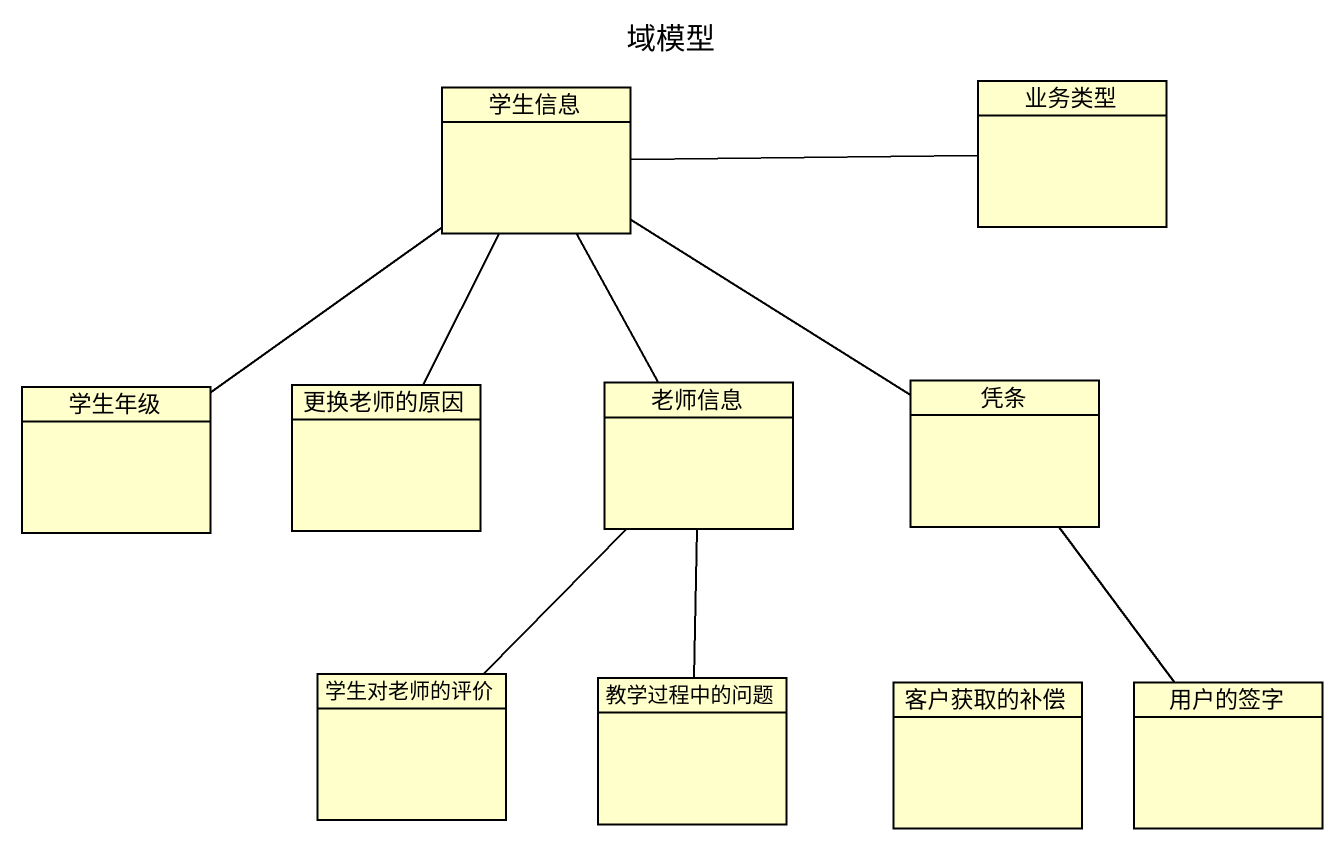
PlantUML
@startuml
title 域模型
hide circle
hide empty members
class 学生信息
class 业务类型
class 学生年级
class 更换老师的原因
class 老师信息
class 凭条
class 学生对老师的评价
class 教学过程中的问题
class 客户获取的补偿
class 用户的签字
学生信息 -right- 业务类型
学生信息 -- 学生年级
学生信息 -- 更换老师的原因
学生信息 -- 老师信息
学生信息 -- 凭条
老师信息 -- 学生对老师的评价
老师信息 -- 教学过程中的问题
凭条 -- 用户的签字
@enduml
